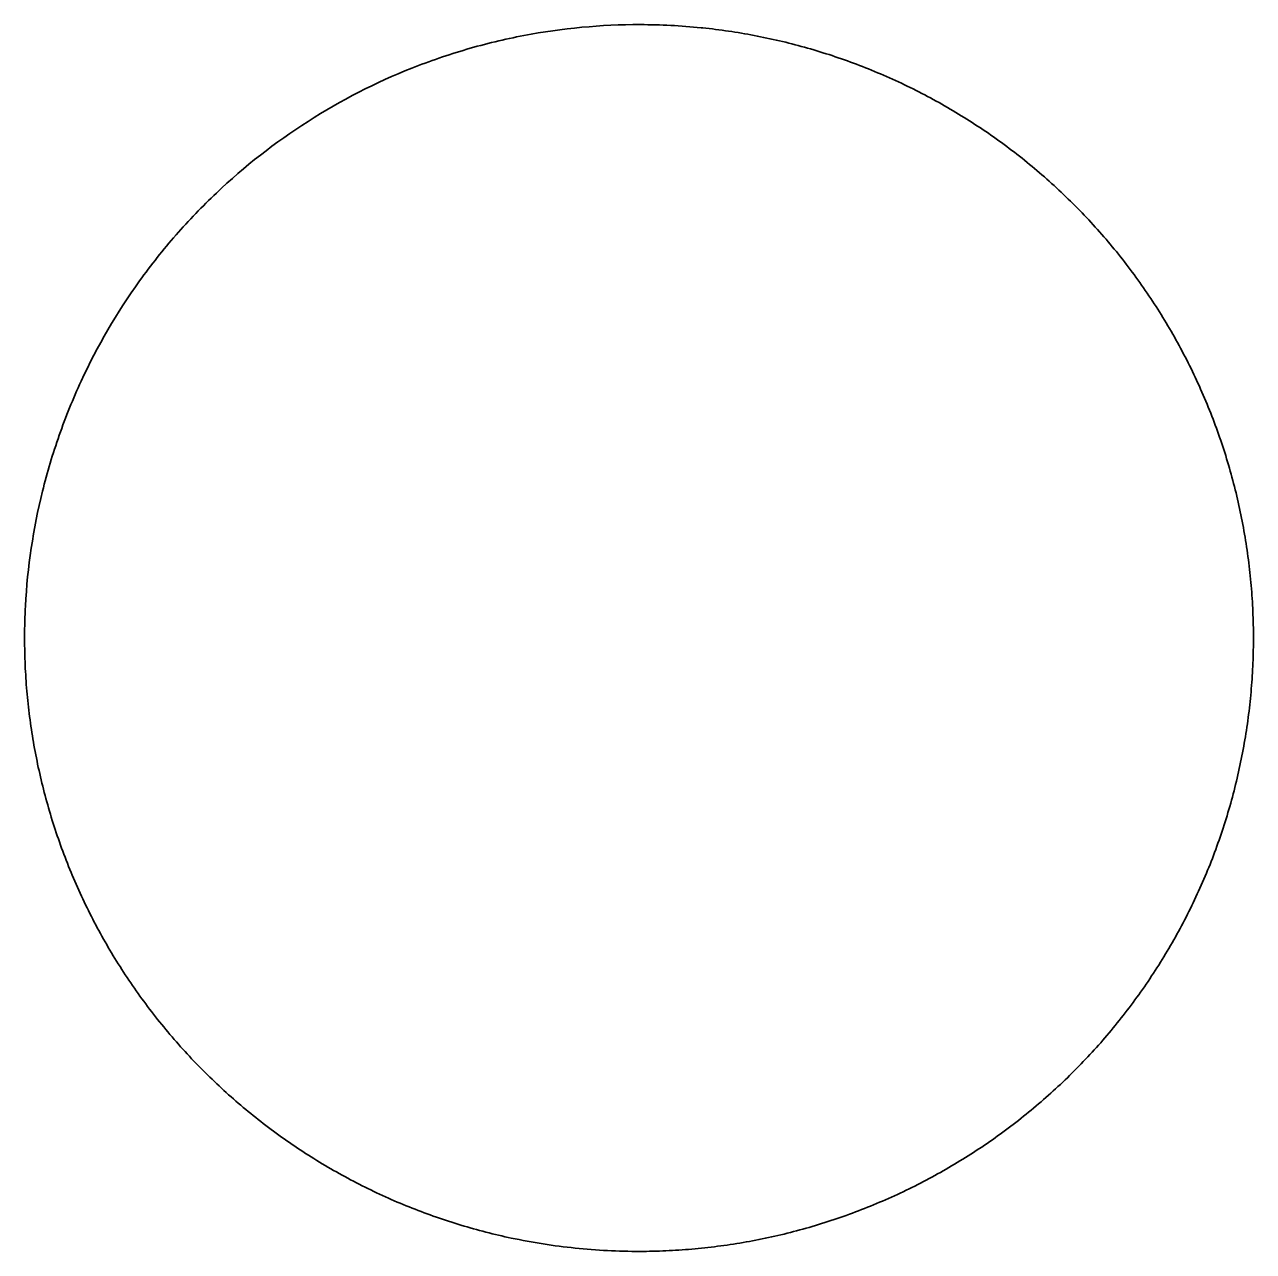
# Model space of a CAD drawing. Header units: millimetres. Extents: x 0 to 2561, y -987 to 790.
# Drawn here: x 810.2 to 847.2, y -667.98 to -631.04 of the extents above; entities that cross this region are included whole.
import ezdxf

# ---------------------------------------------------------------- set-up
doc = ezdxf.new("R2010")
doc.units = ezdxf.units.MM
doc.layers.add('Blocks', color=7, linetype='Continuous')
doc.layers.add('Blocks$Inner', color=7, linetype='Continuous', lineweight=25, true_color=0x007f00)
doc.layers.add('Blocks$Outline', color=7, linetype='Continuous', lineweight=35, true_color=0xff3f3f)

# ---------------------------------------------------------------- blocks, each defined once
blk = doc.blocks.new('Balcony Dining Bench Top')
at = {"layer": 'Blocks$Inner'}
blk.add_line((-508.521, 1.55), (-508.526, 1.501), dxfattribs=at)
for points, knots in [([(-490.171, 18.132), (-490.365, 18.132), (-490.56, 18.129), (-491.012, 18.114), (-491.274, 18.1), (-491.79, 18.061), (-492.056, 18.036), (-492.569, 17.975), (-492.834, 17.938), (-493.344, 17.856), (-493.603, 17.809), (-494.109, 17.705), (-494.363, 17.647), (-494.864, 17.522), (-495.114, 17.454), (-495.61, 17.308), (-495.857, 17.23), (-496.346, 17.063), (-496.591, 16.974), (-497.073, 16.787), (-497.316, 16.687), (-497.789, 16.479), (-498.032, 16.367), (-498.496, 16.14), (-498.733, 16.017), (-499.188, 15.77), (-499.416, 15.64), (-499.86, 15.374), (-500.08, 15.235), (-500.512, 14.951), (-500.725, 14.804), (-501.145, 14.502), (-501.352, 14.346), (-501.759, 14.027), (-501.96, 13.862), (-502.353, 13.525), (-502.549, 13.35), (-502.927, 12.997), (-503.119, 12.81), (-503.482, 12.442), (-503.665, 12.248), (-504.012, 11.864), (-504.185, 11.665), (-504.515, 11.267), (-504.677, 11.063), (-504.991, 10.652), (-505.144, 10.443), (-505.44, 10.018), (-505.583, 9.803), (-505.861, 9.366), (-505.997, 9.144), (-506.256, 8.696), (-506.383, 8.465), (-506.624, 8.007), (-506.743, 7.768), (-506.963, 7.299), (-507.072, 7.055), (-507.273, 6.578), (-507.37, 6.333), (-507.55, 5.848), (-507.636, 5.602), (-507.795, 5.11), (-507.87, 4.862), (-508.009, 4.363), (-508.073, 4.112), (-508.191, 3.608), (-508.245, 3.353), (-508.342, 2.845), (-508.386, 2.585), (-508.461, 2.073), (-508.494, 1.807), (-508.521, 1.55)], [89.195312, 89.195312, 89.195312, 89.195312, 89.780707, 89.780707, 90.561234, 90.561234, 91.341761, 91.341761, 92.122441, 92.122441, 92.903122, 92.903122, 93.683803, 93.683803, 94.464484, 94.464484, 95.245164, 95.245164, 96.025845, 96.025845, 96.806526, 96.806526, 97.587206, 97.587206, 98.367933, 98.367933, 99.14866, 99.14866, 99.929387, 99.929387, 100.710114, 100.710114, 101.49084, 101.49084, 102.271567, 102.271567, 103.052294, 103.052294, 103.833021, 103.833021, 104.613688, 104.613688, 105.394355, 105.394355, 106.175021, 106.175021, 106.955688, 106.955688, 107.736355, 107.736355, 108.517022, 108.517022, 109.297689, 109.297689, 110.078356, 110.078356, 110.858891, 110.858891, 111.639427, 111.639427, 112.419963, 112.419963, 113.200498, 113.200498, 113.981034, 113.981034, 114.76157, 114.76157, 115.542106, 115.542106, 116.322641, 116.322641, 116.322641, 116.322641]), ([(-471.779, -2.289), (-471.745, -1.969), (-471.72, -1.639), (-471.703, -1.317), (-471.687, -0.996), (-471.679, -0.663), (-471.679, -0.342), (-471.68, -0.083), (-471.686, 0.185), (-471.697, 0.443), (-471.709, 0.702), (-471.726, 0.965), (-471.748, 1.223), (-471.771, 1.481), (-471.798, 1.74), (-471.832, 1.997), (-471.865, 2.253), (-471.903, 2.51), (-471.947, 2.765), (-471.991, 3.02), (-472.04, 3.274), (-472.095, 3.527), (-472.149, 3.781), (-472.209, 4.034), (-472.274, 4.285), (-472.339, 4.535), (-472.411, 4.789), (-472.487, 5.036), (-472.562, 5.284), (-472.646, 5.538), (-472.732, 5.782), (-472.818, 6.026), (-472.912, 6.277), (-473.008, 6.517), (-473.104, 6.757), (-473.207, 6.999), (-473.313, 7.235), (-473.42, 7.471), (-473.532, 7.707), (-473.648, 7.938), (-473.764, 8.169), (-473.885, 8.398), (-474.01, 8.624), (-474.136, 8.851), (-474.267, 9.074), (-474.402, 9.295), (-474.537, 9.516), (-474.677, 9.735), (-474.821, 9.95), (-474.965, 10.165), (-475.117, 10.38), (-475.27, 10.589), (-475.423, 10.797), (-475.585, 11.009), (-475.747, 11.211), (-475.909, 11.413), (-476.08, 11.618), (-476.251, 11.813), (-476.421, 12.007), (-476.598, 12.202), (-476.776, 12.389), (-476.954, 12.577), (-477.137, 12.761), (-477.323, 12.941), (-477.509, 13.121), (-477.699, 13.297), (-477.892, 13.469), (-478.085, 13.64), (-478.282, 13.808), (-478.483, 13.972), (-478.683, 14.135), (-478.888, 14.295), (-479.095, 14.45), (-479.302, 14.605), (-479.515, 14.758), (-479.729, 14.904), (-479.942, 15.05), (-480.165, 15.196), (-480.385, 15.333), (-480.604, 15.47), (-480.833, 15.607), (-481.058, 15.734), (-481.283, 15.861), (-481.514, 15.986), (-481.744, 16.104), (-481.974, 16.222), (-482.208, 16.335), (-482.443, 16.443), (-482.678, 16.551), (-482.915, 16.654), (-483.154, 16.752), (-483.393, 16.851), (-483.634, 16.944), (-483.877, 17.031), (-484.12, 17.119), (-484.366, 17.203), (-484.612, 17.28), (-484.859, 17.358), (-485.111, 17.431), (-485.36, 17.499), (-485.61, 17.566), (-485.869, 17.63), (-486.121, 17.686), (-486.373, 17.743), (-486.634, 17.795), (-486.889, 17.841), (-487.143, 17.887), (-487.402, 17.928), (-487.658, 17.963), (-487.914, 17.998), (-488.172, 18.027), (-488.429, 18.052), (-488.687, 18.076), (-488.944, 18.094), (-489.202, 18.108), (-489.46, 18.121), (-489.719, 18.129), (-489.977, 18.131), (-490.034, 18.132), (-490.099, 18.132), (-490.171, 18.132)], [58.174476, 58.174476, 58.174476, 58.174476, 59.149275, 59.149275, 59.149275, 60.125496, 60.125496, 60.125496, 60.910846, 60.910846, 60.910846, 61.69198, 61.69198, 61.69198, 62.470339, 62.470339, 62.470339, 63.247318, 63.247318, 63.247318, 64.024291, 64.024291, 64.024291, 64.802633, 64.802633, 64.802633, 65.583738, 65.583738, 65.583738, 66.369048, 66.369048, 66.369048, 67.154352, 67.154352, 67.154352, 67.93544, 67.93544, 67.93544, 68.713754, 68.713754, 68.713754, 69.490689, 69.490689, 69.490689, 70.267621, 70.267621, 70.267621, 71.045922, 71.045922, 71.045922, 71.826988, 71.826988, 71.826988, 72.61226, 72.61226, 72.61226, 73.397566, 73.397566, 73.397566, 74.17866, 74.17866, 74.17866, 74.956983, 74.956983, 74.956983, 75.733931, 75.733931, 75.733931, 76.510877, 76.510877, 76.510877, 77.289195, 77.289195, 77.289195, 78.07028, 78.07028, 78.07028, 78.855572, 78.855572, 78.855572, 79.641041, 79.641041, 79.641041, 80.422299, 80.422299, 80.422299, 81.200789, 81.200789, 81.200789, 81.977907, 81.977907, 81.977907, 82.755025, 82.755025, 82.755025, 83.533517, 83.533517, 83.533517, 84.314779, 84.314779, 84.314779, 85.100252, 85.100252, 85.100252, 85.885939, 85.885939, 85.885939, 86.667416, 86.667416, 86.667416, 87.446125, 87.446125, 87.446125, 88.223462, 88.223462, 88.223462, 89.000803, 89.000803, 89.000803, 89.195312, 89.195312, 89.195312, 89.195312]), ([(-508.62, -0.328), (-508.622, -1.51), (-508.512, -2.68), (-508.18, -4.414), (-508.041, -4.991), (-507.712, -6.118), (-507.522, -6.67), (-506.875, -8.295), (-506.343, -9.337), (-505.072, -11.327), (-504.35, -12.248), (-503.148, -13.517), (-502.727, -13.922), (-501.844, -14.693), (-501.38, -15.062), (-499.949, -16.089), (-498.942, -16.675), (-497.354, -17.409), (-496.811, -17.629), (-495.699, -18.02), (-495.135, -18.188), (-493.434, -18.609), (-492.283, -18.78), (-490.805, -18.858), (-490.493, -18.867), (-490.18, -18.867)], [1.882042, 1.882042, 1.882042, 1.882042, 5.401329, 5.401329, 7.160973, 7.160973, 8.920616, 8.920616, 12.439903, 12.439903, 15.95919, 15.95919, 17.718833, 17.718833, 19.478476, 19.478476, 22.997763, 22.997763, 24.757406, 24.757406, 26.51705, 26.51705, 30.036337, 30.036337, 30.970672, 30.970672, 30.970672, 30.970672]), ([(-490.049, -18.867), (-490.006, -18.867), (-489.963, -18.867), (-489.92, -18.866), (-489.662, -18.863), (-489.395, -18.854), (-489.137, -18.84), (-488.879, -18.826), (-488.617, -18.807), (-488.36, -18.782), (-488.103, -18.757), (-487.845, -18.726), (-487.59, -18.69), (-487.334, -18.655), (-487.079, -18.614), (-486.825, -18.567), (-486.571, -18.521), (-486.317, -18.469), (-486.066, -18.412), (-485.814, -18.355), (-485.561, -18.292), (-485.312, -18.224), (-485.063, -18.157), (-484.811, -18.083), (-484.565, -18.005), (-484.319, -17.926), (-484.066, -17.84), (-483.824, -17.752), (-483.581, -17.663), (-483.332, -17.567), (-483.093, -17.468), (-482.855, -17.369), (-482.614, -17.264), (-482.38, -17.155), (-482.145, -17.046), (-481.912, -16.932), (-481.682, -16.813), (-481.453, -16.695), (-481.225, -16.571), (-481.001, -16.443), (-480.777, -16.315), (-480.555, -16.182), (-480.336, -16.045), (-480.117, -15.907), (-479.9, -15.764), (-479.687, -15.618), (-479.474, -15.471), (-479.26, -15.318), (-479.054, -15.162), (-478.847, -15.007), (-478.637, -14.842), (-478.437, -14.678), (-478.238, -14.514), (-478.035, -14.34), (-477.842, -14.168), (-477.649, -13.995), (-477.457, -13.816), (-477.272, -13.635), (-477.087, -13.455), (-476.904, -13.269), (-476.727, -13.081), (-476.549, -12.893), (-476.375, -12.701), (-476.206, -12.506), (-476.036, -12.31), (-475.871, -12.111), (-475.71, -11.909), (-475.548, -11.707), (-475.391, -11.5), (-475.238, -11.291), (-475.085, -11.082), (-474.935, -10.866), (-474.791, -10.651), (-474.648, -10.435), (-474.504, -10.21), (-474.37, -9.988), (-474.235, -9.767), (-474.101, -9.536), (-473.977, -9.309), (-473.852, -9.082), (-473.73, -8.849), (-473.614, -8.617), (-473.499, -8.386), (-473.388, -8.15), (-473.283, -7.914), (-473.178, -7.677), (-473.077, -7.438), (-472.982, -7.198), (-472.886, -6.957), (-472.796, -6.714), (-472.711, -6.469), (-472.626, -6.225), (-472.545, -5.977), (-472.47, -5.729), (-472.395, -5.481), (-472.325, -5.228), (-472.26, -4.977), (-472.196, -4.726), (-472.135, -4.465), (-472.081, -4.212), (-472.015, -3.898), (-471.954, -3.57), (-471.904, -3.252), (-471.854, -2.935), (-471.812, -2.608), (-471.779, -2.289)], [31.101177, 31.101177, 31.101177, 31.101177, 31.231112, 31.231112, 31.231112, 32.016898, 32.016898, 32.016898, 32.79848, 32.79848, 32.79848, 33.577298, 33.577298, 33.577298, 34.354749, 34.354749, 34.354749, 35.132207, 35.132207, 35.132207, 35.911046, 35.911046, 35.911046, 36.692661, 36.692661, 36.692661, 37.478495, 37.478495, 37.478495, 38.264533, 38.264533, 38.264533, 39.046363, 39.046363, 39.046363, 39.825427, 39.825427, 39.825427, 40.603121, 40.603121, 40.603121, 41.380821, 41.380821, 41.380821, 42.159899, 42.159899, 42.159899, 42.941755, 42.941755, 42.941755, 43.727828, 43.727828, 43.727828, 44.513937, 44.513937, 44.513937, 45.295832, 45.295832, 45.295832, 46.074955, 46.074955, 46.074955, 46.852704, 46.852704, 46.852704, 47.630454, 47.630454, 47.630454, 48.40958, 48.40958, 48.40958, 49.19148, 49.19148, 49.19148, 49.977596, 49.977596, 49.977596, 50.763546, 50.763546, 50.763546, 51.545277, 51.545277, 51.545277, 52.324233, 52.324233, 52.324233, 53.10181, 53.10181, 53.10181, 53.879383, 53.879383, 53.879383, 54.658329, 54.658329, 54.658329, 55.440044, 55.440044, 55.440044, 56.225973, 56.225973, 56.225973, 57.202219, 57.202219, 57.202219, 58.174476, 58.174476, 58.174476, 58.174476])]:
    blk.add_open_spline(points, degree=3, knots=knots, dxfattribs=at)
for points in [[(-508.526, 1.501), (-508.587, 0.893), (-508.619, 0.283), (-508.62, -0.328)], [(-490.18, -18.867), (-490.137, -18.868), (-490.093, -18.868), (-490.049, -18.867)]]:
    blk.add_open_spline(points, degree=3, dxfattribs=at)
at = {"layer": 'Blocks$Outline'}
blk.add_open_spline([(-508.526, 1.501), (-508.524, 1.517), (-508.523, 1.533), (-508.521, 1.55), (-508.494, 1.807), (-508.461, 2.073), (-508.386, 2.585), (-508.342, 2.845), (-508.245, 3.353), (-508.191, 3.608), (-508.073, 4.112), (-508.009, 4.363), (-507.87, 4.862), (-507.795, 5.11), (-507.636, 5.602), (-507.55, 5.848), (-507.37, 6.333), (-507.273, 6.578), (-507.072, 7.055), (-506.963, 7.299), (-506.743, 7.768), (-506.624, 8.007), (-506.383, 8.465), (-506.256, 8.696), (-505.997, 9.144), (-505.861, 9.366), (-505.583, 9.803), (-505.44, 10.018), (-505.144, 10.443), (-504.991, 10.652), (-504.677, 11.063), (-504.515, 11.267), (-504.185, 11.665), (-504.012, 11.864), (-503.665, 12.248), (-503.482, 12.442), (-503.119, 12.81), (-502.927, 12.997), (-502.549, 13.35), (-502.353, 13.525), (-501.96, 13.862), (-501.759, 14.027), (-501.352, 14.346), (-501.145, 14.502), (-500.725, 14.804), (-500.512, 14.951), (-500.08, 15.235), (-499.86, 15.374), (-499.416, 15.64), (-499.188, 15.77), (-498.733, 16.017), (-498.496, 16.14), (-498.032, 16.367), (-497.789, 16.479), (-497.316, 16.687), (-497.073, 16.787), (-496.591, 16.974), (-496.346, 17.063), (-495.857, 17.23), (-495.61, 17.308), (-495.114, 17.454), (-494.864, 17.522), (-494.363, 17.647), (-494.109, 17.705), (-493.603, 17.809), (-493.344, 17.856), (-492.834, 17.938), (-492.569, 17.975), (-492.056, 18.036), (-491.79, 18.061), (-491.274, 18.1), (-491.012, 18.114), (-490.56, 18.129), (-490.365, 18.132), (-490.171, 18.132), (-490.099, 18.132), (-490.034, 18.132), (-489.977, 18.131), (-489.719, 18.129), (-489.46, 18.121), (-489.202, 18.108), (-488.944, 18.094), (-488.687, 18.076), (-488.429, 18.052), (-488.172, 18.027), (-487.914, 17.998), (-487.658, 17.963), (-487.402, 17.928), (-487.143, 17.887), (-486.889, 17.841), (-486.634, 17.795), (-486.373, 17.743), (-486.121, 17.686), (-485.869, 17.63), (-485.61, 17.566), (-485.36, 17.499), (-485.111, 17.431), (-484.859, 17.358), (-484.612, 17.28), (-484.366, 17.203), (-484.12, 17.119), (-483.877, 17.031), (-483.634, 16.944), (-483.393, 16.851), (-483.154, 16.752), (-482.915, 16.654), (-482.678, 16.551), (-482.443, 16.443), (-482.208, 16.335), (-481.974, 16.222), (-481.744, 16.104), (-481.514, 15.986), (-481.283, 15.861), (-481.058, 15.734), (-480.833, 15.607), (-480.604, 15.47), (-480.385, 15.333), (-480.165, 15.196), (-479.942, 15.05), (-479.729, 14.904), (-479.515, 14.758), (-479.302, 14.605), (-479.095, 14.45), (-478.888, 14.295), (-478.683, 14.135), (-478.483, 13.972), (-478.282, 13.808), (-478.085, 13.64), (-477.892, 13.469), (-477.699, 13.297), (-477.509, 13.121), (-477.323, 12.941), (-477.137, 12.761), (-476.954, 12.577), (-476.776, 12.389), (-476.598, 12.202), (-476.421, 12.007), (-476.251, 11.813), (-476.08, 11.618), (-475.909, 11.413), (-475.747, 11.211), (-475.585, 11.009), (-475.423, 10.797), (-475.27, 10.589), (-475.117, 10.38), (-474.965, 10.165), (-474.821, 9.95), (-474.677, 9.735), (-474.537, 9.516), (-474.402, 9.295), (-474.267, 9.074), (-474.136, 8.851), (-474.01, 8.624), (-473.885, 8.398), (-473.764, 8.169), (-473.648, 7.938), (-473.532, 7.707), (-473.42, 7.471), (-473.313, 7.235), (-473.207, 6.999), (-473.104, 6.757), (-473.008, 6.517), (-472.912, 6.277), (-472.818, 6.026), (-472.732, 5.782), (-472.646, 5.538), (-472.562, 5.284), (-472.487, 5.036), (-472.411, 4.789), (-472.339, 4.535), (-472.274, 4.285), (-472.209, 4.034), (-472.149, 3.781), (-472.095, 3.527), (-472.04, 3.274), (-471.991, 3.02), (-471.947, 2.765), (-471.903, 2.51), (-471.865, 2.253), (-471.832, 1.997), (-471.798, 1.74), (-471.771, 1.481), (-471.748, 1.223), (-471.726, 0.965), (-471.709, 0.702), (-471.697, 0.443), (-471.686, 0.185), (-471.68, -0.083), (-471.679, -0.342), (-471.679, -0.663), (-471.687, -0.996), (-471.703, -1.317), (-471.72, -1.639), (-471.745, -1.969), (-471.779, -2.289), (-471.812, -2.608), (-471.854, -2.935), (-471.904, -3.252), (-471.954, -3.57), (-472.015, -3.898), (-472.081, -4.212), (-472.135, -4.465), (-472.196, -4.726), (-472.26, -4.977), (-472.325, -5.228), (-472.395, -5.481), (-472.47, -5.729), (-472.545, -5.977), (-472.626, -6.225), (-472.711, -6.469), (-472.796, -6.714), (-472.886, -6.957), (-472.982, -7.198), (-473.077, -7.438), (-473.178, -7.677), (-473.283, -7.914), (-473.388, -8.15), (-473.499, -8.386), (-473.614, -8.617), (-473.73, -8.849), (-473.852, -9.082), (-473.977, -9.309), (-474.101, -9.536), (-474.235, -9.767), (-474.37, -9.988), (-474.504, -10.21), (-474.648, -10.435), (-474.791, -10.651), (-474.935, -10.866), (-475.085, -11.082), (-475.238, -11.291), (-475.391, -11.5), (-475.548, -11.707), (-475.71, -11.909), (-475.871, -12.111), (-476.036, -12.31), (-476.206, -12.506), (-476.375, -12.701), (-476.549, -12.893), (-476.727, -13.081), (-476.904, -13.269), (-477.087, -13.455), (-477.272, -13.635), (-477.457, -13.816), (-477.649, -13.995), (-477.842, -14.168), (-478.035, -14.34), (-478.238, -14.514), (-478.437, -14.678), (-478.637, -14.842), (-478.847, -15.007), (-479.054, -15.162), (-479.26, -15.318), (-479.474, -15.471), (-479.687, -15.618), (-479.9, -15.764), (-480.117, -15.907), (-480.336, -16.045), (-480.555, -16.182), (-480.777, -16.315), (-481.001, -16.443), (-481.225, -16.571), (-481.453, -16.695), (-481.682, -16.813), (-481.912, -16.932), (-482.145, -17.046), (-482.38, -17.155), (-482.614, -17.264), (-482.855, -17.369), (-483.093, -17.468), (-483.332, -17.567), (-483.581, -17.663), (-483.824, -17.752), (-484.066, -17.84), (-484.319, -17.926), (-484.565, -18.005), (-484.811, -18.083), (-485.063, -18.157), (-485.312, -18.224), (-485.561, -18.292), (-485.814, -18.355), (-486.066, -18.412), (-486.317, -18.469), (-486.571, -18.521), (-486.825, -18.567), (-487.079, -18.614), (-487.334, -18.655), (-487.59, -18.69), (-487.845, -18.726), (-488.103, -18.757), (-488.36, -18.782), (-488.617, -18.807), (-488.879, -18.826), (-489.137, -18.84), (-489.395, -18.854), (-489.662, -18.863), (-489.92, -18.866), (-489.963, -18.867), (-490.006, -18.867), (-490.049, -18.867), (-490.093, -18.868), (-490.137, -18.868), (-490.18, -18.867), (-490.493, -18.867), (-490.805, -18.858), (-492.283, -18.78), (-493.434, -18.609), (-495.135, -18.188), (-495.699, -18.02), (-496.811, -17.629), (-497.354, -17.409), (-498.942, -16.675), (-499.949, -16.089), (-501.38, -15.062), (-501.844, -14.693), (-502.727, -13.922), (-503.148, -13.517), (-504.35, -12.248), (-505.072, -11.327), (-506.343, -9.337), (-506.875, -8.295), (-507.522, -6.67), (-507.712, -6.118), (-508.041, -4.991), (-508.18, -4.414), (-508.512, -2.68), (-508.622, -1.51), (-508.62, -0.328), (-508.619, 0.283), (-508.587, 0.893), (-508.526, 1.501)], degree=3, knots=[-116.372349, -116.372349, -116.372349, -116.372349, -116.322641, -116.322641, -116.322641, -115.542106, -115.542106, -114.76157, -114.76157, -113.981034, -113.981034, -113.200498, -113.200498, -112.419963, -112.419963, -111.639427, -111.639427, -110.858891, -110.858891, -110.078356, -110.078356, -109.297689, -109.297689, -108.517022, -108.517022, -107.736355, -107.736355, -106.955688, -106.955688, -106.175021, -106.175021, -105.394355, -105.394355, -104.613688, -104.613688, -103.833021, -103.833021, -103.052294, -103.052294, -102.271567, -102.271567, -101.49084, -101.49084, -100.710114, -100.710114, -99.929387, -99.929387, -99.14866, -99.14866, -98.367933, -98.367933, -97.587206, -97.587206, -96.806526, -96.806526, -96.025845, -96.025845, -95.245164, -95.245164, -94.464484, -94.464484, -93.683803, -93.683803, -92.903122, -92.903122, -92.122441, -92.122441, -91.341761, -91.341761, -90.561234, -90.561234, -89.780707, -89.780707, -89.195312, -89.195312, -89.195312, -89.000803, -89.000803, -89.000803, -88.223462, -88.223462, -88.223462, -87.446125, -87.446125, -87.446125, -86.667416, -86.667416, -86.667416, -85.885939, -85.885939, -85.885939, -85.100252, -85.100252, -85.100252, -84.314779, -84.314779, -84.314779, -83.533517, -83.533517, -83.533517, -82.755025, -82.755025, -82.755025, -81.977907, -81.977907, -81.977907, -81.200789, -81.200789, -81.200789, -80.422299, -80.422299, -80.422299, -79.641041, -79.641041, -79.641041, -78.855572, -78.855572, -78.855572, -78.07028, -78.07028, -78.07028, -77.289195, -77.289195, -77.289195, -76.510877, -76.510877, -76.510877, -75.733931, -75.733931, -75.733931, -74.956983, -74.956983, -74.956983, -74.17866, -74.17866, -74.17866, -73.397566, -73.397566, -73.397566, -72.61226, -72.61226, -72.61226, -71.826988, -71.826988, -71.826988, -71.045922, -71.045922, -71.045922, -70.267621, -70.267621, -70.267621, -69.490689, -69.490689, -69.490689, -68.713754, -68.713754, -68.713754, -67.93544, -67.93544, -67.93544, -67.154352, -67.154352, -67.154352, -66.369048, -66.369048, -66.369048, -65.583738, -65.583738, -65.583738, -64.802633, -64.802633, -64.802633, -64.024291, -64.024291, -64.024291, -63.247318, -63.247318, -63.247318, -62.470339, -62.470339, -62.470339, -61.69198, -61.69198, -61.69198, -60.910846, -60.910846, -60.910846, -60.125496, -60.125496, -60.125496, -59.149275, -59.149275, -59.149275, -58.174476, -58.174476, -58.174476, -57.202219, -57.202219, -57.202219, -56.225973, -56.225973, -56.225973, -55.440044, -55.440044, -55.440044, -54.658329, -54.658329, -54.658329, -53.879383, -53.879383, -53.879383, -53.10181, -53.10181, -53.10181, -52.324233, -52.324233, -52.324233, -51.545277, -51.545277, -51.545277, -50.763546, -50.763546, -50.763546, -49.977596, -49.977596, -49.977596, -49.19148, -49.19148, -49.19148, -48.40958, -48.40958, -48.40958, -47.630454, -47.630454, -47.630454, -46.852704, -46.852704, -46.852704, -46.074955, -46.074955, -46.074955, -45.295832, -45.295832, -45.295832, -44.513937, -44.513937, -44.513937, -43.727828, -43.727828, -43.727828, -42.941755, -42.941755, -42.941755, -42.159899, -42.159899, -42.159899, -41.380821, -41.380821, -41.380821, -40.603121, -40.603121, -40.603121, -39.825427, -39.825427, -39.825427, -39.046363, -39.046363, -39.046363, -38.264533, -38.264533, -38.264533, -37.478495, -37.478495, -37.478495, -36.692661, -36.692661, -36.692661, -35.911046, -35.911046, -35.911046, -35.132207, -35.132207, -35.132207, -34.354749, -34.354749, -34.354749, -33.577298, -33.577298, -33.577298, -32.79848, -32.79848, -32.79848, -32.016898, -32.016898, -32.016898, -31.231112, -31.231112, -31.231112, -31.101177, -31.101177, -31.101177, -30.970672, -30.970672, -30.970672, -30.036337, -30.036337, -26.51705, -26.51705, -24.757406, -24.757406, -22.997763, -22.997763, -19.478476, -19.478476, -17.718833, -17.718833, -15.95919, -15.95919, -12.439903, -12.439903, -8.920616, -8.920616, -7.160973, -7.160973, -5.401329, -5.401329, -1.882042, -1.882042, -1.882042, -0.049708, -0.049708, -0.049708, -0.049708], dxfattribs=at)

msp = doc.modelspace()

# ---------------------------------------------------------------- block references
at = {"layer": 'Blocks', "rotation": 270.0000000000012}
msp.add_blockref('Balcony Dining Bench Top', (829.065, -1139.658), dxfattribs=at)

doc.saveas('drawing.dxf')
